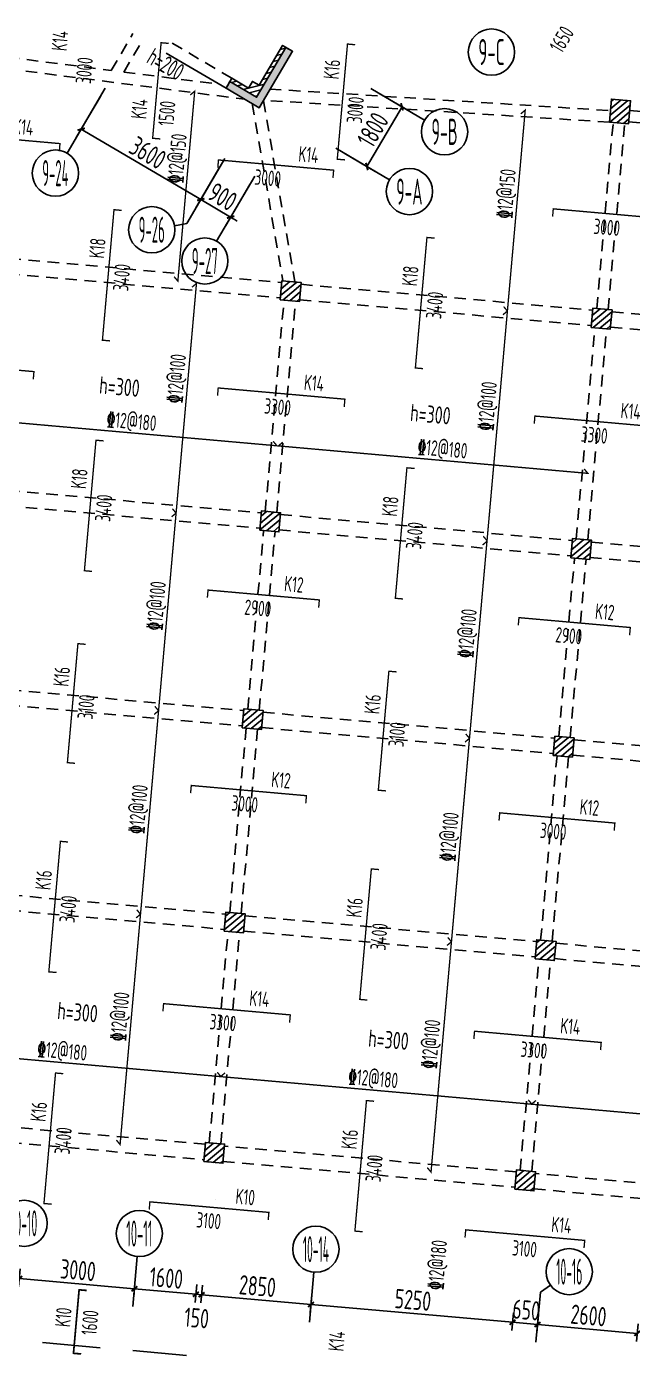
# Model space of a CAD drawing. Header units: millimetres. Extents: x 304379 to 356796, y 509425 to 544202.
# Drawn here: x 323456 to 339177, y 509425 to 543910 of the extents above; entities that cross this region are included whole.
import ezdxf
from ezdxf.enums import TextEntityAlignment as Align

# ---------------------------------------------------------------- set-up
doc = ezdxf.new("R2010")
doc.units = ezdxf.units.MM
doc.header["$LTSCALE"] = 100
doc.header["$PDMODE"] = 35
doc.header["$PDSIZE"] = 200
doc.linetypes.add('3', pattern=[5, 3, -2])
for name, color, linetype in [('B-AXIS', 3, 'Continuous'), ('B-TEXT', 7, 'Continuous'), ('B-板厚', 2, 'Continuous'), ('B-正筋文字', 7, 'Continuous'), ('B-正筋钢筋', 6, 'Continuous'), ('B-负筋文字', 7, 'Continuous'), ('B-负筋标注', 7, 'Continuous'), ('B-负筋钢筋', 1, 'Continuous'), ('COLU', 7, 'Continuous'), ('colu-1层', 6, 'Continuous'), ('h填实-1层', 254, 'Continuous'), ('h斜线-1层', 7, 'Continuous'), ('h斜线-柱', 7, 'Continuous'), ('wall-主楼', 2, 'Continuous'), ('梁', 4, 'Continuous'), ('梁虚线', 4, '3')]:
    doc.layers.add(name, color=color, linetype=linetype)
doc.styles.add('_TCH_AXIS', font='tssdeng.shx', dxfattribs={"width": 0.7, "bigfont": 'tssdchn.shx'})
doc.styles.add('COMPLEX', font='tssdeng.shx', dxfattribs={"width": 0.7, "bigfont": 'tssdchn.shx'})
doc.styles.get("Standard").update_dxf_attribs({"font": 'tssdeng.shx', "width": 0.7, "bigfont": 'tssdchn.shx'})
doc.styles.add('TSSD_Dimension', font='Tssdeng.shx', dxfattribs={"width": 0.7, "bigfont": 'tssdchn.shx'})
doc.dimstyles.new('TSSD_100_100$0', dxfattribs={"dimtxt": 300, "dimasz": 100, "dimexe": 250, "dimexo": 250, "dimgap": 100, "dimtad": 1, "dimdec": 0, "dimzin": 0, "dimdsep": 46, "dimtxsty": 'TSSD_Dimension', "dimblk": '_tsdbk', "dimblk1": '_tsdbk', "dimblk2": '_tsdbk', "dimsah": 1, "dimcen": 0, "dimclrt": 7, "dimadec": 0, "dimazin": 0, "dimtfac": 1, "dimtdec": 0, "dimtix": 1, "dimtmove": 2, "dimatfit": 3, "dimldrblk": '_tsdbk', "dimfxl": 1, "dimtolj": 1, "dimtzin": 0, "dimarcsym": 0})
pattern_1 = [(39.931646, (-467527.32, -323147.44), (-81.517904, 97.384965), [])]

# ---------------------------------------------------------------- blocks, each defined once
blk = doc.blocks.new('_tsdbk')
blk.add_line((-1, 0), (0, 0))
at = {"const_width": 0.5}
blk.add_lwpolyline([(-0.7, -0.7), (0.7, 0.7)], dxfattribs=at)
blk = doc.blocks.new('*D321')
at = {"layer": 'B-AXIS', "color": 0, "lineweight": -2}
for p, q in [((330819, 510535), (330860, 510997)), ((330937, 510739), (335967, 510293)), ((336048, 510072), (336089, 510534))]:
    blk.add_line(p, q, dxfattribs=at)
at = {"layer": 'Defpoints', "color": 0}
for p in [(330796, 510286), (336067, 510284), (336026, 509823)]:
    blk.add_point(p, dxfattribs=at)
at = {"layer": 'B-AXIS', "color": 0, "lineweight": -2, "xscale": 100, "yscale": 100, "zscale": 100}
for p, rotation in [((330837, 510748), 174.931645782521), ((336067, 510284), 354.931645782521)]:
    blk.add_blockref('_tsdbk', p, dxfattribs=dict(at, rotation=rotation))
at = {"layer": 'B-AXIS', "color": 7, "insert": (333483, 510865), "char_height": 500, "attachment_point": 5, "rotation": 354.9316, "style": 'TSSD_Dimension'}
blk.add_mtext('\\A1;5250', dxfattribs=at)
blk = doc.blocks.new('_AXISO')
blk.add_circle((0, 0), 0.5)
at = {"layer": 'B-TEXT', "style": 'COMPLEX', "width": 1.450893}
blk.add_attdef('A', text='', height=0.56, dxfattribs=at).set_placement((0.249375, -0.28), (0.749375, -0.28), align=Align.FIT)
blk = doc.blocks.new('*D382')
at = {"layer": 'B-AXIS', "color": 0, "lineweight": -2}
for p, q in [((326237, 510942), (326278, 511404)), ((326355, 511146), (327750, 511022)), ((327830, 510800), (327871, 511262))]:
    blk.add_line(p, q, dxfattribs=at)
at = {"layer": 'Defpoints', "color": 0}
for p in [(327849, 511013), (326214, 510693), (327808, 510551)]:
    blk.add_point(p, dxfattribs=at)
at = {"layer": 'B-AXIS', "color": 0, "lineweight": -2, "xscale": 100, "yscale": 100, "zscale": 100}
for p, rotation in [((326255, 511155), 174.931645782521), ((327849, 511013), 354.931645782521)]:
    blk.add_blockref('_tsdbk', p, dxfattribs=dict(at, rotation=rotation))
at = {"layer": 'B-AXIS', "color": 7, "insert": (327083, 511433), "char_height": 500, "attachment_point": 5, "rotation": 354.9316, "style": 'TSSD_Dimension'}
blk.add_mtext('\\A1;1600', dxfattribs=at)
blk = doc.blocks.new('*D383')
at = {"layer": 'B-AXIS', "color": 0, "lineweight": -2}
for p, q in [((323248, 511207), (323289, 511669)), ((323367, 511411), (326156, 511164)), ((326237, 510942), (326278, 511404))]:
    blk.add_line(p, q, dxfattribs=at)
at = {"layer": 'Defpoints', "color": 0}
for p in [(326255, 511155), (323226, 510958), (326214, 510693)]:
    blk.add_point(p, dxfattribs=at)
at = {"layer": 'B-AXIS', "color": 0, "lineweight": -2, "xscale": 100, "yscale": 100, "zscale": 100}
for p, rotation in [((323267, 511420), 174.931645782521), ((326255, 511155), 354.931645782521)]:
    blk.add_blockref('_tsdbk', p, dxfattribs=dict(at, rotation=rotation))
at = {"layer": 'B-AXIS', "color": 7, "insert": (324792, 511636), "char_height": 500, "attachment_point": 5, "rotation": 354.9316, "style": 'TSSD_Dimension'}
blk.add_mtext('\\A1;3000', dxfattribs=at)
blk = doc.blocks.new('*D385')
at = {"layer": 'B-AXIS', "color": 0, "lineweight": -2}
for p, q in [((327980, 510787), (328021, 511249)), ((328098, 510991), (330738, 510757)), ((330819, 510535), (330860, 510997))]:
    blk.add_line(p, q, dxfattribs=at)
at = {"layer": 'Defpoints', "color": 0}
for p in [(330837, 510748), (327958, 510538), (330796, 510286)]:
    blk.add_point(p, dxfattribs=at)
at = {"layer": 'B-AXIS', "color": 0, "lineweight": -2, "xscale": 100, "yscale": 100, "zscale": 100}
for p, rotation in [((327999, 511000), 174.931645782521), ((330837, 510748), 354.931645782521)]:
    blk.add_blockref('_tsdbk', p, dxfattribs=dict(at, rotation=rotation))
at = {"layer": 'B-AXIS', "color": 7, "insert": (329449, 511223), "char_height": 500, "attachment_point": 5, "rotation": 354.9316, "style": 'TSSD_Dimension'}
blk.add_mtext('\\A1;2850', dxfattribs=at)
blk = doc.blocks.new('*D386')
at = {"layer": 'B-AXIS', "color": 0, "lineweight": -2}
for p, q in [((325372, 542094), (324747, 541030)), ((324959, 541195), (327890, 539472)), ((328475, 540269), (327850, 539206))]:
    blk.add_line(p, q, dxfattribs=at)
at = {"layer": 'Defpoints', "color": 0}
for p in [(325499, 542309), (328602, 540485), (327977, 539421)]:
    blk.add_point(p, dxfattribs=at)
at = {"layer": 'B-AXIS', "color": 0, "lineweight": -2, "xscale": 100, "yscale": 100, "zscale": 100}
for p, rotation in [((324873, 541246), 149.5453717265992), ((327977, 539421), 329.5453717265992)]:
    blk.add_blockref('_tsdbk', p, dxfattribs=dict(at, rotation=rotation))
at = {"layer": 'B-AXIS', "color": 7, "insert": (326602, 540635), "char_height": 500, "attachment_point": 5, "rotation": 329.5454, "style": 'TSSD_Dimension'}
blk.add_mtext('\\A1;3600', dxfattribs=at)
blk = doc.blocks.new('*D387')
at = {"layer": 'B-AXIS', "color": 0, "lineweight": -2}
for p, q in [((328475, 540269), (327850, 539206)), ((329251, 539813), (328626, 538749)), ((327890, 539472), (327804, 539522)), ((327977, 539421), (328752, 538965)), ((328839, 538914), (328925, 538863))]:
    blk.add_line(p, q, dxfattribs=at)
at = {"layer": 'Defpoints', "color": 0}
for p in [(328602, 540485), (329378, 540028), (328752, 538965)]:
    blk.add_point(p, dxfattribs=at)
at = {"layer": 'B-AXIS', "color": 0, "lineweight": -2, "xscale": 100, "yscale": 100, "zscale": 100}
for p, rotation in [((327977, 539421), 329.5453717265992), ((328752, 538965), 149.5453717265992)]:
    blk.add_blockref('_tsdbk', p, dxfattribs=dict(at, rotation=rotation))
at = {"layer": 'B-AXIS', "color": 7, "insert": (328542, 539495), "char_height": 500, "attachment_point": 5, "rotation": 329.5454, "style": 'TSSD_Dimension'}
blk.add_mtext('\\A1;900', dxfattribs=at)
blk = doc.blocks.new('*D389')
at = {"layer": 'B-AXIS', "color": 0, "lineweight": -2}
for p, q in [((332607, 542177), (333414, 541702)), ((332337, 540364), (333148, 541743)), ((331695, 540625), (332502, 540151))]:
    blk.add_line(p, q, dxfattribs=at)
at = {"layer": 'Defpoints', "color": 0}
for p in [(332392, 542303), (333198, 541829), (331479, 540752)]:
    blk.add_point(p, dxfattribs=at)
at = {"layer": 'B-AXIS', "color": 0, "lineweight": -2, "xscale": 100, "yscale": 100, "zscale": 100}
for p, rotation in [((333198, 541829), 59.54537173746347), ((332286, 540278), 239.5453717374635)]:
    blk.add_blockref('_tsdbk', p, dxfattribs=dict(at, rotation=rotation))
at = {"layer": 'B-AXIS', "color": 7, "insert": (332441, 541231), "char_height": 500, "attachment_point": 5, "rotation": 59.5454, "style": 'TSSD_Dimension'}
blk.add_mtext('\\A1;1800', dxfattribs=at)
blk = doc.blocks.new('*D432')
at = {"layer": 'B-AXIS', "color": 0, "lineweight": -2}
for p, q in [((336696, 510014), (336736, 510476)), ((336814, 510218), (339205, 510006)), ((339285, 509785), (339326, 510246))]:
    blk.add_line(p, q, dxfattribs=at)
at = {"layer": 'Defpoints', "color": 0}
for p in [(336673, 509765), (339304, 509997), (339263, 509535)]:
    blk.add_point(p, dxfattribs=at)
at = {"layer": 'B-AXIS', "color": 0, "lineweight": -2, "xscale": 100, "yscale": 100, "zscale": 100}
for p, rotation in [((336714, 510227), 174.931645782521), ((339304, 509997), 354.931645782521)]:
    blk.add_blockref('_tsdbk', p, dxfattribs=dict(at, rotation=rotation))
at = {"layer": 'B-AXIS', "color": 7, "insert": (338040, 510461), "char_height": 500, "attachment_point": 5, "rotation": 354.9316, "style": 'TSSD_Dimension'}
blk.add_mtext('\\A1;2600', dxfattribs=at)
blk = doc.blocks.new('*D433')
at = {"layer": 'B-AXIS', "color": 0, "lineweight": -2}
for p, q in [((336048, 510072), (336089, 510534)), ((336696, 510014), (336736, 510476)), ((335967, 510293), (335868, 510302)), ((336067, 510284), (336714, 510227)), ((336814, 510218), (336914, 510209))]:
    blk.add_line(p, q, dxfattribs=at)
at = {"layer": 'Defpoints', "color": 0}
for p in [(336714, 510227), (336026, 509823), (336673, 509765)]:
    blk.add_point(p, dxfattribs=at)
at = {"layer": 'B-AXIS', "color": 0, "lineweight": -2, "xscale": 100, "yscale": 100, "zscale": 100}
for p, rotation in [((336067, 510284), 354.931645782521), ((336714, 510227), 174.931645782521)]:
    blk.add_blockref('_tsdbk', p, dxfattribs=dict(at, rotation=rotation))
at = {"layer": 'B-AXIS', "color": 7, "insert": (336422, 510604), "char_height": 500, "attachment_point": 5, "rotation": 354.9316, "style": 'TSSD_Dimension'}
blk.add_mtext('\\A1;650', dxfattribs=at)
blk = doc.blocks.new('*D625')
at = {"layer": 'B-AXIS', "color": 0, "lineweight": -2}
for p, q in [((327830, 510801), (327871, 511262)), ((327980, 510787), (328021, 511249)), ((327750, 511022), (327650, 511031)), ((327849, 511013), (327999, 511000)), ((328098, 510991), (328198, 510982))]:
    blk.add_line(p, q, dxfattribs=at)
at = {"layer": 'Defpoints', "color": 0}
for p in [(327999, 511000), (327808, 510551), (327958, 510538)]:
    blk.add_point(p, dxfattribs=at)
at = {"layer": 'B-AXIS', "color": 0, "lineweight": -2, "xscale": 100, "yscale": 100, "zscale": 100}
for p, rotation in [((327849, 511013), 354.931645782521), ((327999, 511000), 174.931645782521)]:
    blk.add_blockref('_tsdbk', p, dxfattribs=dict(at, rotation=rotation))
at = {"layer": 'B-AXIS', "color": 7, "insert": (327870, 510396), "char_height": 500, "attachment_point": 5, "rotation": 354.9316, "style": 'TSSD_Dimension'}
blk.add_mtext('\\A1;150', dxfattribs=at)

msp = doc.modelspace()

# ---------------------------------------------------------------- hatches: boundary and pattern name
at = {"layer": 'h填实-1层'}
msp.add_hatch(color=256, dxfattribs=at).paths.add_polyline_path([(328734.5, 542481.8), (328633.1, 542309.4), (329495.2, 541802.5), (330356.8, 543268), (330184.4, 543369.4), (329424.1, 542076.3)])
at = {"layer": 'h斜线-1层'}
h = msp.add_hatch(dxfattribs=at)
h.set_pattern_fill('ANSI31', color=256, scale=40, angle=-30.45463, style=0)
h.set_pattern_definition([(14.545372, (-85926.15, 179405.06), (-31.895617, 122.92953), [])])
h.paths.add_polyline_path([(330184.4, 543369.4), (330098.2, 543420), (329490, 542385.6), (329317.6, 542487), (329216.2, 542314.6), (328785.2, 542568), (328734.5, 542481.8), (329424.1, 542076.3)])
at = {"layer": 'h斜线-柱'}
h = msp.add_hatch(dxfattribs=at)
h.set_pattern_fill('ANSI31', color=256, scale=40, angle=-5.06835, style=0)
h.set_pattern_definition(pattern_1)
h.paths.add_polyline_path([(338578.3, 541430.8), (339076.4, 541386.6), (339129.4, 541984.3), (338631.4, 542028.5)])
h = msp.add_hatch(dxfattribs=at)
h.set_pattern_fill('ANSI31', color=256, scale=40, angle=-5.06835, style=0)
h.set_pattern_definition(pattern_1)
h.paths.add_polyline_path([(330037.4, 536817.3), (330535.4, 536773.1), (330579.6, 537271.2), (330081.6, 537315.4)])
h = msp.add_hatch(dxfattribs=at)
h.set_pattern_fill('ANSI31', color=256, scale=40, angle=-5.06835, style=0)
h.set_pattern_definition(pattern_1)
h.paths.add_polyline_path([(338105.7, 536101.7), (338603.8, 536057.5), (338647.9, 536555.6), (338149.9, 536599.8)])
h = msp.add_hatch(dxfattribs=at)
h.set_pattern_fill('ANSI31', color=256, scale=40, angle=-5.06835, style=0)
h.set_pattern_definition(pattern_1)
h.paths.add_polyline_path([(329507.3, 530840.8), (330005.4, 530796.6), (330049.5, 531294.6), (329551.5, 531338.8)])
h = msp.add_hatch(dxfattribs=at)
h.set_pattern_fill('ANSI31', color=256, scale=40, angle=-5.06835, style=0)
h.set_pattern_definition(pattern_1)
h.paths.add_polyline_path([(337575.6, 530125.2), (338073.7, 530081), (338117.9, 530579.1), (337619.8, 530623.2)])
h = msp.add_hatch(dxfattribs=at)
h.set_pattern_fill('ANSI31', color=256, scale=40, angle=-5.06835, style=0)
h.set_pattern_definition(pattern_1)
h.paths.add_polyline_path([(329052.3, 525710.9), (329550.4, 525666.7), (329594.6, 526164.8), (329096.5, 526208.9)])
h = msp.add_hatch(dxfattribs=at)
h.set_pattern_fill('ANSI31', color=256, scale=40, angle=-5.06835, style=0)
h.set_pattern_definition(pattern_1)
h.paths.add_polyline_path([(337120.7, 524995.3), (337618.7, 524951.1), (337662.9, 525449.2), (337164.8, 525493.4)])
h = msp.add_hatch(dxfattribs=at)
h.set_pattern_fill('ANSI31', color=256, scale=40, angle=-5.06835, style=0)
h.set_pattern_definition(pattern_1)
h.paths.add_polyline_path([(328584.1, 520431.6), (329082.2, 520387.5), (329126.3, 520885.5), (328628.3, 520929.7)])
h = msp.add_hatch(dxfattribs=at)
h.set_pattern_fill('ANSI31', color=256, scale=40, angle=-5.06835, style=0)
h.set_pattern_definition(pattern_1)
h.paths.add_polyline_path([(336652.4, 519716), (337150.5, 519671.9), (337194.7, 520169.9), (336696.6, 520214.1)])
h = msp.add_hatch(dxfattribs=at)
h.set_pattern_fill('ANSI31', color=256, scale=40, angle=-5.06835, style=0)
h.set_pattern_definition(pattern_1)
h.paths.add_polyline_path([(328054.1, 514455.1), (328552.1, 514410.9), (328596.3, 514909), (328098.2, 514953.1)])
h = msp.add_hatch(dxfattribs=at)
h.set_pattern_fill('ANSI31', color=256, scale=40, angle=-5.06835, style=0)
h.set_pattern_definition(pattern_1)
h.paths.add_polyline_path([(336122.4, 513739.5), (336620.4, 513695.3), (336664.6, 514193.4), (336166.6, 514237.5)])

# ---------------------------------------------------------------- linework, layer by layer
at = {"layer": 'B-AXIS'}
for p, q in [((325498.6, 542309.3), (324508, 540624.5)), ((333785, 541484.3), (332391.8, 542303.5)), ((332872.7, 539932.6), (331479.5, 540751.8)), ((328601.9, 540484.6), (327611.3, 538799.8)), ((329377.7, 540028.4), (328387.1, 538343.6)), ((327611.3, 538799.8), (327294.3, 538743.1)), ((328368.6, 513473.6), (328368.6, 513473.5)), ((326329.5, 511990.1), (326214.5, 510692.8)), ((330911.6, 511583.7), (330796.5, 510286.4)), ((336788.5, 511062.5), (337050.5, 511249.6)), ((336788.5, 511062.5), (336673.4, 509765.2))]:
    msp.add_line(p, q, dxfattribs=at)
at = {"layer": 'B-正筋钢筋', "const_width": 35}
for points in [[(327285.8, 537418.8), (327382, 537303.8), (327819.1, 542231.8), (327704.1, 542135.5)], [(335836.7, 536642.9), (335933, 536527.9), (336395.4, 541741.3), (336280.4, 541645)], [(327239.8, 531399.3), (327336.1, 531284.3), (327864.7, 537243.5), (327749.6, 537147.2)], [(335308.2, 530683.7), (335404.4, 530568.7), (335933, 536527.9), (335818, 536431.6)], [(322037.4, 533839.5), (321922.3, 533743.2), (329952.6, 533031), (329856.3, 533146.1)], [(330105.7, 533123.9), (329990.7, 533027.6), (338020.9, 532315.4), (337924.6, 532430.5)], [(326784.8, 526269.5), (326881.1, 526154.4), (327336.1, 531284.3), (327221.1, 531188.1)], [(334853.2, 525553.9), (334949.5, 525438.9), (335402.9, 530551.3), (335287.9, 530455.1)], [(326316.6, 520990.2), (326412.9, 520875.2), (326881.1, 526154.5), (326766.1, 526058.2)], [(334384.9, 520274.6), (334481.2, 520159.6), (334949.5, 525438.9), (334834.4, 525342.6)], [(325786.5, 515013.7), (325882.8, 514898.7), (326412.9, 520875.2), (326297.8, 520778.9)], [(333854.9, 514298.1), (333951.1, 514183.1), (334481.2, 520159.6), (334366.2, 520063.3)], [(320537.3, 517472.1), (320422.3, 517375.8), (328500.5, 516659.4), (328404.3, 516774.4)], [(328605.7, 516756.5), (328490.6, 516660.2), (336568.9, 515943.8), (336472.6, 516058.8)], [(336674, 516040.9), (336559, 515944.6), (344637.2, 515228.2), (344540.9, 515343.2)]]:
    msp.add_lwpolyline(points, dxfattribs=at)
at = {"layer": 'B-负筋钢筋'}
for points, const_width in [([(326926.6, 540993.9), (326727.4, 541011.3), (326947.3, 543490.8), (327146.5, 543473.4)], 35), ([(331717.7, 540450.6), (331518.4, 540468), (331783.5, 543456.3), (331982.7, 543438.9)], 35), ([(320720, 540992.2), (320737.5, 541191.5), (324323.4, 540873.4), (324305.9, 540674.2)], 35), ([(328418.7, 540249.3), (328436.1, 540448.5), (331424.4, 540183.5), (331407, 539984.3)], 35), ([(325623.8, 535753.3), (325424.6, 535770.7), (325724.9, 539157.4), (325924.2, 539140)], 35), ([(337106.4, 538980.5), (337123.8, 539179.8), (340112.1, 538914.7), (340094.6, 538715.5)], 35), ([(333744, 535033.1), (333544.8, 535050.5), (333845.2, 538437.2), (334044.4, 538419.8)], 35), ([(320343.4, 535048), (320360.8, 535247.2), (323647.9, 534955.7), (323630.5, 534756.4)], 35), ([(328411.7, 534332.4), (328429.2, 534531.6), (331716.3, 534240.1), (331698.8, 534040.8)], 35), ([(336629.5, 533603.5), (336646.9, 533802.7), (339934, 533511.2), (339916.6, 533312)], 35), ([(325156.1, 529771.2), (324956.9, 529788.7), (325257.3, 533175.4), (325456.5, 533157.9)], 35), ([(333224.5, 529055.6), (333025.2, 529073.1), (333325.6, 532459.8), (333524.8, 532442.3)], 35), ([(328147.4, 529087.6), (328164.8, 529286.8), (331053.4, 529030.6), (331036, 528831.4)], 35), ([(336215.7, 528372), (336233.1, 528571.2), (339121.8, 528315), (339104.3, 528115.8)], 35), ([(324714.4, 524790.8), (324515.2, 524808.2), (324789, 527896.1), (324988.3, 527878.7)], 35), ([(332782.7, 524075.2), (332583.5, 524092.6), (332857.4, 527180.5), (333056.6, 527163.1)], 35), ([(327712.7, 524016), (327730.2, 524215.3), (330718.4, 523950.2), (330701, 523751)], 35), ([(335716.2, 523306.2), (335733.6, 523505.4), (338721.9, 523240.4), (338704.5, 523041.2)], 35), ([(324232.9, 519362.1), (324033.7, 519379.5), (324334.1, 522766.2), (324533.3, 522748.8)], 35), ([(332301.3, 518646.5), (332102, 518663.9), (332402.4, 522050.6), (332601.6, 522033.2)], 35), ([(326994.6, 518354.5), (327012.1, 518553.8), (330299.2, 518262.2), (330281.7, 518063)], 35), ([(335063, 517638.9), (335080.4, 517838.2), (338367.5, 517546.6), (338350.1, 517347.4)], 35), ([(324106.6, 513349.7), (323907.3, 513367.2), (324207.7, 516753.9), (324406.9, 516736.4)], 35), ([(332174.9, 512634.2), (331975.7, 512651.6), (332276, 516038.3), (332475.3, 516020.9)], 35), ([(326638.9, 513211.2), (326656.3, 513410.4), (329744.2, 513136.5), (329726.7, 512937.3)], 35), ([(334833.7, 512484.4), (334851.2, 512683.6), (337939, 512409.7), (337921.6, 512210.5)], 35), ([(324872.8, 509462.8), (324673.6, 509480.2), (324819.7, 511127.8), (325018.9, 511110.4)], 45)]:
    msp.add_lwpolyline(points, dxfattribs=dict(at, const_width=const_width))
at = {"layer": 'COLU'}
for points in [[(338578.3, 541430.8), (339076.4, 541386.6), (339129.4, 541984.3), (338631.4, 542028.5)], [(330037.4, 536817.3), (330535.4, 536773.1), (330579.6, 537271.2), (330081.6, 537315.4)], [(338105.7, 536101.7), (338603.8, 536057.5), (338647.9, 536555.6), (338149.9, 536599.8)], [(329507.3, 530840.8), (330005.4, 530796.6), (330049.5, 531294.6), (329551.5, 531338.8)], [(337575.6, 530125.2), (338073.7, 530081), (338117.9, 530579.1), (337619.8, 530623.2)], [(329052.3, 525710.9), (329550.4, 525666.7), (329594.6, 526164.8), (329096.5, 526208.9)], [(337120.7, 524995.3), (337618.7, 524951.1), (337662.9, 525449.2), (337164.8, 525493.4)], [(328584.1, 520431.6), (329082.2, 520387.5), (329126.3, 520885.5), (328628.3, 520929.7)], [(336652.4, 519716), (337150.5, 519671.9), (337194.7, 520169.9), (336696.6, 520214.1)], [(328054.1, 514455.1), (328552.1, 514410.9), (328596.3, 514909), (328098.2, 514953.1)], [(336122.4, 513739.5), (336620.4, 513695.3), (336664.6, 514193.4), (336166.6, 514237.5)]]:
    msp.add_lwpolyline(points, close=True, dxfattribs=at)
at = {"layer": 'colu-1层'}
msp.add_lwpolyline([(328734.5, 542481.8), (328633.1, 542309.4), (329495.2, 541802.5), (330356.8, 543268), (330184.4, 543369.4), (329424.1, 542076.3)], close=True, dxfattribs=at)
at = {"layer": 'wall-主楼'}
msp.add_lwpolyline([(330356.8, 543268), (330098.2, 543420), (329490, 542385.6), (329317.6, 542487), (329216.2, 542314.6), (328785.2, 542568), (328633.1, 542309.4), (329495.2, 541802.5), (330356.8, 543268)], dxfattribs=at)
at = {"layer": '梁'}
for p, q in [((327079.7, 543222.7), (328633.1, 542309.4)), ((323872.6, 509756.1), (325366.7, 509623.6)), ((326213.4, 509548.5), (327607.9, 509424.8))]:
    msp.add_line(p, q, dxfattribs=at)
at = {"layer": '梁虚线'}
for p, q in [((325654.4, 542771.6), (326217.7, 543729.6)), ((325978, 542730.1), (326476.3, 543577.5)), ((327231.8, 543481.4), (328785.2, 542568)), ((322939.7, 542817.8), (329117.8, 542024.4)), ((322966.3, 543116.9), (325654.4, 542771.6)), ((325978, 542730.1), (328468.7, 542410.2)), ((338548.1, 541733.2), (329780.3, 542287.5)), ((329310.8, 541910.9), (330109.6, 537312.6)), ((329602.4, 541984.9), (330418.8, 537285.5)), ((338578.7, 541430.7), (329608.7, 541997.8)), ((338249.5, 536590.7), (338677.9, 541421.8)), ((339080.8, 541436.4), (346651.1, 540765)), ((339107, 541735.3), (346677.4, 541063.9)), ((338548.3, 536564.6), (338976.8, 541395.6)), ((322506.6, 537937), (330076.9, 537265.6)), ((322471.7, 537538.5), (330042, 536867.1)), ((330574.9, 537221.4), (338145.2, 536550)), ((329651.1, 531329.8), (330137, 536808.3)), ((329949.9, 531303.7), (330435.8, 536782.1)), ((330540.1, 536822.9), (338110.4, 536151.5)), ((338643.3, 536505.8), (346213.5, 535834.4)), ((337719.4, 530614.2), (338205.3, 536092.7)), ((338018.2, 530588.1), (338504.2, 536066.6)), ((338608.4, 536107.3), (346178.7, 535435.9)), ((321976.5, 531960.4), (329546.8, 531289)), ((321941.7, 531562), (329512, 530890.6)), ((330044.9, 531244.9), (337615.2, 530573.4)), ((329196.1, 526199.9), (329606.9, 530831.8)), ((329495, 526173.8), (329905.7, 530805.6)), ((330010, 530846.4), (337580.3, 530175)), ((338113.2, 530529.3), (345683.5, 529857.9)), ((337264.4, 525484.3), (337675.3, 530116.2)), ((337563.3, 525458.2), (337974.1, 530090)), ((338078.3, 530130.8), (345648.6, 529459.4)), ((321521.6, 526830.6), (329091.9, 526159.2)), ((321486.7, 526432.1), (329057, 525760.7)), ((329589.9, 526115), (337160.2, 525443.6)), ((328727.9, 520920.7), (329151.9, 525701.9)), ((329026.7, 520894.5), (329450.8, 525675.7)), ((329555, 525716.5), (337125.3, 525045.1)), ((337658.2, 525399.4), (345228.5, 524728)), ((336796.2, 520205.1), (337220.3, 524986.3)), ((337095.1, 520178.9), (337519.1, 524960.2)), ((337623.4, 525000.9), (345193.7, 524329.5)), ((321053.3, 521551.3), (328623.6, 520879.9)), ((321018.5, 521152.8), (328588.8, 520481.4)), ((329121.7, 520835.7), (336691.9, 520164.3)), ((328197.8, 514944.1), (328683.7, 520422.6)), ((328496.7, 514918), (328982.6, 520396.5)), ((329086.8, 520437.2), (336657.1, 519765.8)), ((337190, 520120.1), (344760.3, 519448.7)), ((336266.1, 514228.5), (336752, 519707)), ((337155.1, 519721.6), (344725.4, 519050.2)), ((336565, 514202.4), (337050.9, 519680.9)), ((328093.6, 514903.3), (320573.1, 515570.3)), ((320538.2, 515171.9), (328058.7, 514504.9)), ((336161.9, 514187.8), (328591.6, 514859.2)), ((328556.7, 514460.7), (336127, 513789.3)), ((344230.2, 513472.2), (336659.9, 514143.6)), ((336625.1, 513745.1), (344195.4, 513073.7))]:
    msp.add_line(p, q, dxfattribs=at)

# ---------------------------------------------------------------- block references
at = {"layer": 'B-AXIS'}
ref = msp.add_blockref('_AXISO', (335518.7, 543249.1), dxfattribs=dict(at, xscale=1199.999999999997, yscale=1200, zscale=1200, rotation=359.9996457873786))
ref.add_attrib('A', '9-C', dxfattribs={"color": 7, "height": 678.82, "rotation": 359.99965, "style": '_TCH_AXIS', "width": 0.344262}).set_placement((335179.3, 542909.6), (335858.1, 542909.6), align=Align.FIT)
ref = msp.add_blockref('_AXISO', (334302.2, 541180.2), dxfattribs=dict(at, xscale=1199.999999999997, yscale=1200, zscale=1200, rotation=359.9996457873786))
ref.add_attrib('A', '9-B', dxfattribs={"color": 7, "height": 678.82, "rotation": 359.99965, "style": '_TCH_AXIS', "width": 0.333333}).set_placement((333962.8, 540840.8), (334641.6, 540840.8), align=Align.FIT)
ref = msp.add_blockref('_AXISO', (324203.8, 540107.2), dxfattribs=dict(at, xscale=1199.999999999997, yscale=1200, zscale=1200, rotation=359.9996457873786))
ref.add_attrib('A', '9-24', dxfattribs={"color": 7, "height": 678.82, "rotation": 359.99965, "style": '_TCH_AXIS', "width": 0.256098}).set_placement((323864.4, 539767.8), (324543.3, 539767.8), align=Align.FIT)
ref = msp.add_blockref('_AXISO', (333389.9, 539628.5), dxfattribs=dict(at, xscale=1199.999999999997, yscale=1200, zscale=1200, rotation=359.9996457873786))
ref.add_attrib('A', '9-A', dxfattribs={"color": 7, "height": 678.82, "rotation": 359.99965, "style": '_TCH_AXIS', "width": 0.328125}).set_placement((333050.5, 539289.1), (333729.3, 539289.1), align=Align.FIT)
ref = msp.add_blockref('_AXISO', (326703.7, 538637.3), dxfattribs=dict(at, xscale=1199.999999999997, yscale=1200, zscale=1200, rotation=359.9996457873786))
ref.add_attrib('A', '9-26', dxfattribs={"color": 7, "height": 678.82, "rotation": 359.99965, "style": '_TCH_AXIS', "width": 0.2625}).set_placement((326364.3, 538297.9), (327043.1, 538297.9), align=Align.FIT)
ref = msp.add_blockref('_AXISO', (328083, 537826.4), dxfattribs=dict(at, xscale=1199.999999999997, yscale=1200, zscale=1200, rotation=359.9996457873786))
ref.add_attrib('A', '9-27', dxfattribs={"color": 7, "height": 678.82, "rotation": 359.99965, "style": '_TCH_AXIS', "width": 0.2625}).set_placement((327743.6, 537487), (328422.4, 537487), align=Align.FIT)
ref = msp.add_blockref('_AXISO', (323394.3, 512852.8), dxfattribs=dict(at, xscale=1199.999999999997, yscale=1200, zscale=1200, rotation=359.9996457873786))
ref.add_attrib('A', '10-10', dxfattribs={"color": 7, "height": 678.82, "rotation": 359.99965, "style": '_TCH_AXIS', "width": 0.233333}).set_placement((323054.9, 512513.3), (323733.7, 512513.3), align=Align.FIT)
ref = msp.add_blockref('_AXISO', (326382.5, 512587.7), dxfattribs=dict(at, xscale=1199.999999999997, yscale=1200, zscale=1200, rotation=359.9996457873786))
ref.add_attrib('A', '10-11', dxfattribs={"color": 7, "height": 678.82, "rotation": 359.99965, "style": '_TCH_AXIS', "width": 0.247059}).set_placement((326043.1, 512248.3), (326722, 512248.3), align=Align.FIT)
ref = msp.add_blockref('_AXISO', (330964.6, 512181.3), dxfattribs=dict(at, xscale=1199.999999999997, yscale=1200, zscale=1200, rotation=359.9996457873786))
ref.add_attrib('A', '10-14', dxfattribs={"color": 7, "height": 678.82, "rotation": 359.99965, "style": '_TCH_AXIS', "width": 0.228261}).set_placement((330625.1, 511841.9), (331304, 511841.9), align=Align.FIT)
ref = msp.add_blockref('_AXISO', (337538.8, 511598.3), dxfattribs=dict(at, xscale=1199.999999999997, yscale=1200, zscale=1200, rotation=359.9996457873786))
ref.add_attrib('A', '10-16', dxfattribs={"color": 7, "height": 678.82, "rotation": 359.99965, "style": '_TCH_AXIS', "width": 0.233333}).set_placement((337199.3, 511258.9), (337878.2, 511258.9), align=Align.FIT)

# ---------------------------------------------------------------- texts
at = {"layer": 'B-板厚'}
for s, rotation, width, p in [('h=200', 329.54537, 0.65, (326535.6, 542983.5)), ('h=300', 354.93165, 0.7, (325326.2, 534387.2)), ('h=300', 354.93165, 0.7, (333394.6, 533671.6)), ('h=300', 354.93165, 0.7, (324238.4, 518155.2)), ('h=300', 354.93165, 0.7, (332306.7, 517439.6))]:
    msp.add_text(s, height=450, rotation=rotation, dxfattribs=dict(at, width=width)).set_placement(p)
at = {"layer": 'B-正筋文字', "width": 0.65}
for s, rotation, p in [('%%13212@150', 84.93187, (327504, 539829)), ('%%13212@150', 84.93153, (336042.6, 538913.4)), ('%%13212@100', 84.93153, (327485.8, 534122)), ('%%13212@100', 84.93153, (335554.1, 533406.4)), ('%%13212@180', 354.93165, (325520.4, 533526.1)), ('%%13212@180', 354.93165, (333588.7, 532810.5)), ('%%13212@100', 84.93153, (326962.7, 528224.1)), ('%%13212@100', 84.93153, (335031, 527508.5)), ('%%13212@100', 84.93153, (326494.4, 522944.8)), ('%%13212@100', 84.93153, (334562.8, 522229.2)), ('%%13212@100', 84.93153, (326017.3, 517564.6)), ('%%13212@100', 84.93153, (334085.6, 516849)), ('%%13212@180', 354.93165, (323721.4, 517185.2)), ('%%13212@180', 354.93165, (331789.8, 516469.6)), ('%%13212@180', 84.93188, (334257.9, 511111.7))]:
    msp.add_text(s, height=400, rotation=rotation, dxfattribs=at).set_placement(p)
at = {"layer": 'B-负筋文字', "width": 0.65}
for s, rotation, p in [('K14', 84.93165, (324498, 543265)), ('K16', 84.93165, (331556.6, 542531.3)), ('K14', 84.93165, (326562, 541499.5)), ('K14', 354.93165, (323099.6, 541126.8)), ('K14', 354.93165, (330499.4, 540410.4)), ('K18', 84.93165, (325467.1, 537883.8)), ('K18', 84.93165, (333587.4, 537163.6)), ('K14', 354.93165, (330641.9, 534480.2)), ('K14', 354.93165, (338859.6, 533751.3)), ('K18', 84.93165, (324999.5, 531901.7)), ('K18', 84.93165, (333067.8, 531186.2)), ('K12', 354.93165, (330128.5, 529257.5)), ('K12', 354.93165, (338196.8, 528541.9)), ('K16', 84.93165, (324544.5, 526771.9)), ('K16', 84.93165, (332612.8, 526056.3)), ('K12', 354.93165, (329793.4, 524177.1)), ('K12', 354.93165, (337796.9, 523467.3)), ('K16', 84.93165, (324076.3, 521492.6)), ('K16', 84.93165, (332144.6, 520777)), ('K14', 354.93165, (329224.8, 518502.3)), ('K14', 354.93165, (337293.1, 517786.8)), ('K16', 84.93165, (323949.9, 515480.3)), ('K16', 84.93165, (332018.2, 514764.7)), ('K10', 354.93165, (328866.3, 513359.3)), ('K14', 354.93165, (337061.2, 512632.4)), ('K10', 84.93165, (324588.1, 510149.6)), ('K14', 84.93165, (331679.7, 509520.6))]:
    msp.add_text(s, height=400, rotation=rotation, dxfattribs=at).set_placement(p)
at = {"layer": 'B-负筋标注', "width": 0.65}
for s, rotation, p in [('1650', 59.0008, (337343.8, 543194.7)), ('3000', 84.93165, (325123.2, 542412.5)), ('1500', 84.93165, (327266.8, 541317.9)), ('3000', 84.93165, (332156.2, 541389.6)), ('3000', 354.93165, (329357.8, 539810.8)), ('3000', 354.93165, (338155, 538532.3)), ('3400', 84.93165, (326092.4, 537031.3)), ('3400', 84.93165, (334212.6, 536311.1)), ('3300', 354.93165, (329609.8, 533870.9)), ('3300', 354.93165, (337827.6, 533142)), ('3400', 84.93165, (325624.7, 531049.2)), ('3400', 84.93165, (333693, 530333.6)), ('2900', 354.93165, (329096.4, 528648.2)), ('2900', 354.93165, (337164.8, 527932.6)), ('3100', 84.93165, (325169.7, 525919.4)), ('3100', 84.93165, (333238.1, 525203.8)), ('3000', 354.93165, (328761.4, 523567.8)), ('3000', 354.93165, (336764.9, 522858)), ('3400', 84.93165, (324701.5, 520640.1)), ('3400', 84.93165, (332769.8, 519924.5)), ('3300', 354.93165, (328192.7, 517893)), ('3300', 354.93165, (336261.1, 517177.4)), ('3400', 84.93165, (324575.1, 514627.7)), ('3400', 84.93165, (332643.5, 513912.1)), ('3100', 354.93165, (327848.7, 512748.7)), ('3100', 354.93165, (336043.6, 512021.8)), ('1600', 84.93165, (325270.2, 509938.1))]:
    msp.add_text(s, height=400, rotation=rotation, dxfattribs=at).set_placement(p)

# ---------------------------------------------------------------- dimensions: what is measured, and where the dimension line sits
at = {"layer": 'B-AXIS'}
for base, p1, p2, angle, picture, middle in [((327976.5, 539421), (325498.6, 542309.3), (328601.9, 540484.6), 329.54537, '*D386', (326602.3, 540635.1)), ((333198.4, 541829.2), (331479.5, 540751.8), (332391.8, 542303.5), 59.54537, '*D389', (332440.5, 541230.8)), ((328752.4, 538964.8), (328601.9, 540484.6), (329377.7, 540028.4), 329.54537, '*D387', (328541.9, 539494.6)), ((326255.4, 511154.7), (323226.2, 510957.8), (326214.5, 510692.8), 354.93165, '*D383', (324792.2, 511635.8)), ((327849.1, 511013.3), (326214.5, 510692.8), (327808.1, 510551.5), 354.93165, '*D382', (327083.2, 511432.6)), ((330837.5, 510748.3), (327957.6, 510538.2), (330796.5, 510286.4), 354.93165, '*D385', (329449, 511222.8)), ((336066.9, 510284.5), (330796.5, 510286.4), (336026, 509822.6), 354.93165, '*D321', (333483.1, 510865)), ((336714.4, 510227.1), (336026, 509822.6), (336673.4, 509765.2), 354.93165, '*D433', (336421.6, 510604.4)), ((339304.2, 509997.4), (336673.4, 509765.2), (339263.3, 509535.5), 354.93165, '*D432', (338040.2, 510460.9))]:
    dim = msp.add_linear_dim(base=base, p1=p1, p2=p2, angle=angle, dimstyle='TSSD_100_100$0', override={"dimtxt": 500}, dxfattribs=at)
    dim.commit()
    dim.dimension.update_dxf_attribs({"geometry": picture, "text_midpoint": middle})
dim = msp.add_linear_dim(base=(327998.6, 511000.1), p1=(327808.1, 510551.5), p2=(327957.6, 510538.2), angle=354.93165, dimstyle='TSSD_100_100$0', override={"dimtxt": 500}, dxfattribs=at)
dim.commit()
dim.dimension.update_dxf_attribs({"geometry": '*D625', "text_midpoint": (327869.7, 510396.1), "dimtype": 160})

doc.saveas('drawing.dxf')
